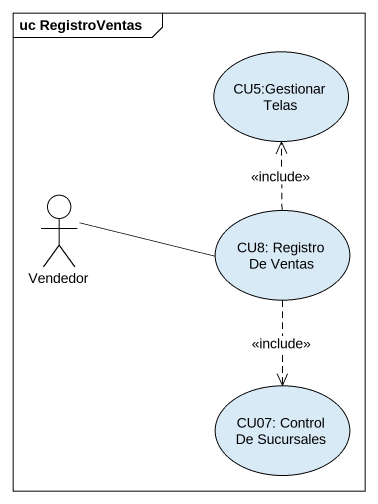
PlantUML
@startuml
mainframe uc RegistroVentas
usecase "CU5:Gestionar Telas" as CU5_Gestionar_Telas
actor Vendedor
usecase "CU8: Registro De Ventas" as CU8_Registro_De_Ventas
usecase "CU07: Control De Sucursales" as CU07_Control_De_Sucursales
Vendedor -right- CU8_Registro_De_Ventas
CU8_Registro_De_Ventas .up.> CU5_Gestionar_Telas : <<include>>
CU8_Registro_De_Ventas ..> CU07_Control_De_Sucursales : <<include>>
@enduml
